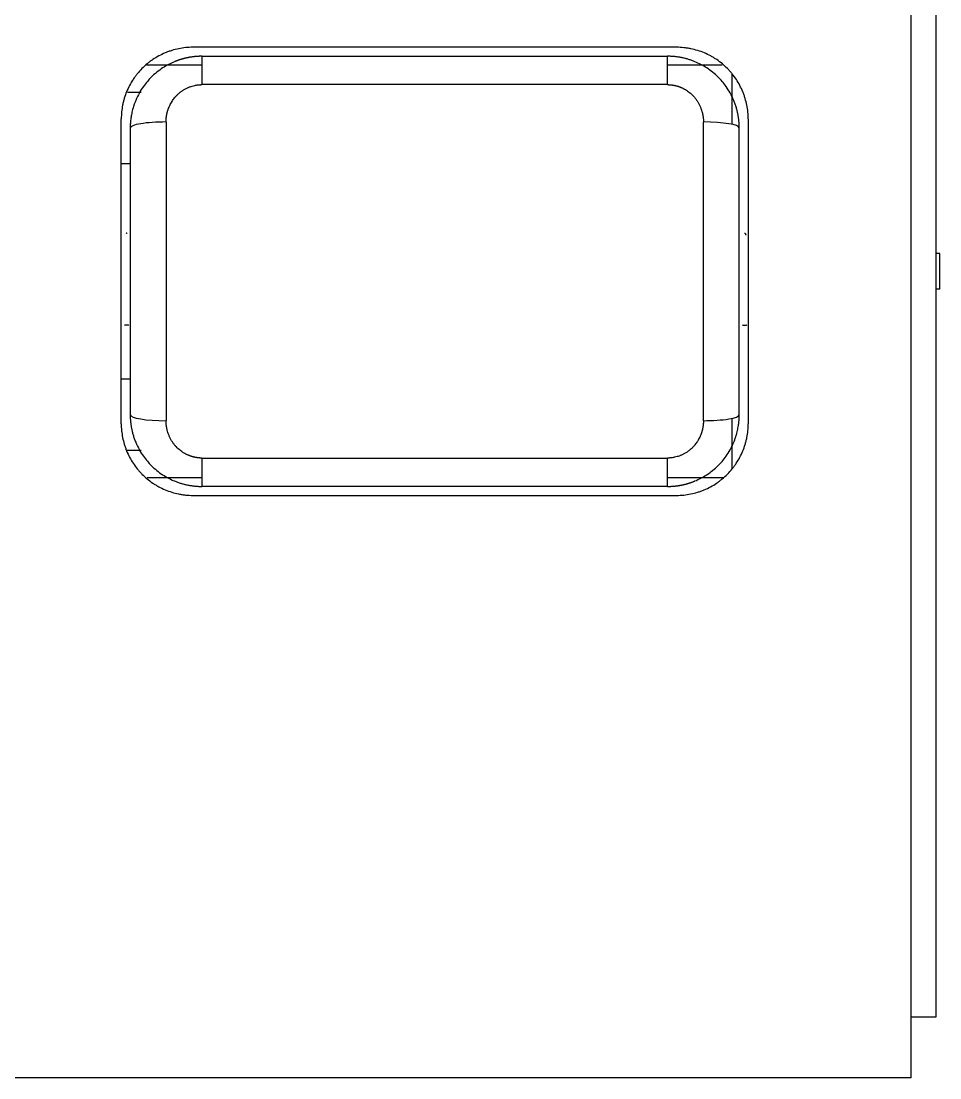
# Model space of a CAD drawing. Header units: millimetres. Extents: x -33000 to 294000, y 0 to 42408.
# Drawn here: x 57486.71 to 57512.35, y 15307.1 to 15336.59 of the extents above; entities that cross this region are included whole.
import ezdxf

# ---------------------------------------------------------------- set-up
doc = ezdxf.new("R2010")
doc.units = ezdxf.units.MM
doc.header["$LTSCALE"] = 50
doc.layers.add('arch', color=8, linetype='Continuous')

msp = doc.modelspace()

# ---------------------------------------------------------------- linework, layer by layer
at = {"layer": 'arch'}
for p, q in [((57511.55, 15307.105), (57511.55, 15352.105)), ((57512.25, 15308.805), (57512.25, 15350.405)), ((57505, 15335.855), (57491.5, 15335.855)), ((57491.75, 15335.605), (57504.75, 15335.605)), ((57491.75, 15335.605), (57491.75, 15334.813)), ((57504.75, 15334.813), (57504.75, 15335.605)), ((57491.75, 15335.355), (57490.202, 15335.355)), ((57506.277, 15335.355), (57504.75, 15335.355)), ((57506.55, 15333.705), (57506.55, 15335.119)), ((57489.676, 15334.605), (57490.059, 15334.605)), ((57504.75, 15334.813), (57491.75, 15334.813)), ((57489.5, 15325.355), (57489.5, 15333.855)), ((57490.75, 15333.771), (57490.75, 15329.605)), ((57505.75, 15329.605), (57505.75, 15333.771)), ((57507, 15333.855), (57507, 15325.355)), ((57489.75, 15333.605), (57489.75, 15325.605)), ((57506.75, 15325.605), (57506.75, 15333.605)), ((57489.75, 15332.605), (57489.5, 15332.605)), ((57512.35, 15330.105), (57512.25, 15330.105)), ((57512.35, 15329.105), (57512.35, 15330.105)), ((57490.75, 15329.605), (57490.75, 15325.438)), ((57505.75, 15325.438), (57505.75, 15329.605)), ((57512.35, 15329.105), (57512.25, 15329.105)), ((57489.701, 15328.105), (57489.601, 15328.105)), ((57506.851, 15328.105), (57506.951, 15328.105)), ((57489.5, 15326.605), (57489.75, 15326.605)), ((57506.55, 15324.091), (57506.55, 15325.505)), ((57490.059, 15324.605), (57489.66, 15324.605)), ((57491.75, 15324.396), (57491.75, 15323.605)), ((57491.75, 15324.396), (57504.75, 15324.396)), ((57504.75, 15323.605), (57504.75, 15324.396)), ((57490.223, 15323.855), (57491.75, 15323.855)), ((57504.75, 15323.855), (57506.298, 15323.855)), ((57491.5, 15323.355), (57505, 15323.355)), ((57504.75, 15323.605), (57491.75, 15323.605)), ((57511.55, 15308.805), (57512.25, 15308.805)), ((57511.55, 15307.105), (57485.55, 15307.105))]:
    msp.add_line(p, q, dxfattribs=at)
for centre, major_axis, start_param, end_param in [((57490.75, 15333.605, 0), (1, 0), 1.570796, 3.141593), ((57505.75, 15333.605, 0), (1, 0), 0, 1.570796), ((57490.75, 15325.605, 0), (-1, 0), 0, 1.570796), ((57505.75, 15325.605, 0), (-1, 0), 1.570796, 3.141593)]:
    msp.add_ellipse(centre, major_axis=major_axis, ratio=0.166667, start_param=start_param, end_param=end_param, dxfattribs=at)
for points, knots in [([(57491.5, 15335.855, 0), (57491.433, 15335.855, 0), (57491.3, 15335.848, 0), (57491.105, 15335.819, 0), (57490.977, 15335.786, 0), (57490.882, 15335.757, 0), (57490.85, 15335.746, 0), (57490.787, 15335.724, 0), (57490.757, 15335.712, 0), (57490.605, 15335.648, 0), (57490.49, 15335.586, 0), (57490.354, 15335.494, 0), (57490.327, 15335.475, 0), (57490.274, 15335.435, 0), (57490.248, 15335.415, 0), (57490.172, 15335.352, 0), (57490.076, 15335.264, 0), (57489.99, 15335.167, 0), (57489.928, 15335.092, 0), (57489.908, 15335.066, 0), (57489.87, 15335.013, 0), (57489.851, 15334.987, 0), (57489.76, 15334.85, 0), (57489.7, 15334.736, 0), (57489.626, 15334.557, 0), (57489.604, 15334.496, 0), (57489.576, 15334.402, 0), (57489.568, 15334.371, 0), (57489.552, 15334.307, 0), (57489.545, 15334.275, 0), (57489.513, 15334.116, 0), (57489.5, 15333.986, 0), (57489.5, 15333.855, 0)], [0, 0, 0, 0, 0.0625, 0.125, 0.1875, 0.1875, 0.21875, 0.21875, 0.25, 0.25, 0.375, 0.375, 0.40625, 0.40625, 0.4375, 0.4375, 0.5, 0.5625, 0.5625, 0.59375, 0.59375, 0.625, 0.625, 0.75, 0.75, 0.8125, 0.8125, 0.84375, 0.84375, 0.875, 0.875, 1, 1, 1, 1]), ([(57507, 15333.855, 0), (57507, 15333.986, 0), (57506.987, 15334.115, 0), (57506.95, 15334.305, 0), (57506.934, 15334.368, 0), (57506.906, 15334.462, 0), (57506.896, 15334.493, 0), (57506.874, 15334.554, 0), (57506.862, 15334.585, 0), (57506.8, 15334.735, 0), (57506.74, 15334.849, 0), (57506.633, 15335.011, 0), (57506.594, 15335.064, 0), (57506.532, 15335.14, 0), (57506.511, 15335.165, 0), (57506.467, 15335.214, 0), (57506.445, 15335.238, 0), (57506.331, 15335.353, 0), (57506.231, 15335.437, 0), (57506.095, 15335.529, 0), (57506.067, 15335.546, 0), (57506.025, 15335.572, 0), (57506.011, 15335.581, 0), (57505.982, 15335.597, 0), (57505.91, 15335.637, 0), (57505.777, 15335.701, 0), (57505.591, 15335.769, 0), (57505.463, 15335.801, 0), (57505.365, 15335.821, 0), (57505.332, 15335.827, 0), (57505.266, 15335.837, 0), (57505.233, 15335.841, 0), (57505.134, 15335.851, 0), (57505.067, 15335.855, 0), (57505, 15335.855, 0)], [0, 0, 0, 0, 0.125, 0.125, 0.1875, 0.1875, 0.21875, 0.21875, 0.25, 0.25, 0.375, 0.375, 0.4375, 0.4375, 0.46875, 0.46875, 0.5, 0.5, 0.625, 0.625, 0.65625, 0.65625, 0.671875, 0.671875, 0.6875, 0.75, 0.8125, 0.875, 0.875, 0.90625, 0.90625, 0.9375, 0.9375, 1, 1, 1, 1]), ([(57491.75, 15335.605, 0), (57491.743, 15335.605, 0), (57491.728, 15335.605, 0), (57491.706, 15335.604, 0), (57491.684, 15335.604, 0), (57491.663, 15335.603, 0), (57491.641, 15335.602, 0), (57491.619, 15335.6, 0), (57491.597, 15335.599, 0), (57491.575, 15335.597, 0), (57491.553, 15335.595, 0), (57491.531, 15335.593, 0), (57491.509, 15335.59, 0), (57491.487, 15335.587, 0), (57491.465, 15335.584, 0), (57491.442, 15335.581, 0), (57491.42, 15335.577, 0), (57491.398, 15335.574, 0), (57491.376, 15335.569, 0), (57491.354, 15335.565, 0), (57491.333, 15335.561, 0), (57491.311, 15335.556, 0), (57491.289, 15335.551, 0), (57491.267, 15335.545, 0), (57491.245, 15335.54, 0), (57491.223, 15335.534, 0), (57491.201, 15335.528, 0), (57491.18, 15335.522, 0), (57491.158, 15335.515, 0), (57491.136, 15335.508, 0), (57491.115, 15335.501, 0), (57491.093, 15335.494, 0), (57491.071, 15335.486, 0), (57491.05, 15335.478, 0), (57491.029, 15335.47, 0), (57491.007, 15335.462, 0), (57490.937, 15335.433, 0), (57490.816, 15335.377, 0), (57490.651, 15335.279, 0), (57490.489, 15335.161, 0), (57490.348, 15335.035, 0), (57490.223, 15334.9, 0), (57490.11, 15334.755, 0), (57489.998, 15334.578, 0), (57489.92, 15334.417, 0), (57489.869, 15334.287, 0), (57489.841, 15334.204, 0), (57489.818, 15334.125, 0), (57489.8, 15334.049, 0), (57489.785, 15333.977, 0), (57489.773, 15333.91, 0), (57489.765, 15333.848, 0), (57489.758, 15333.79, 0), (57489.754, 15333.737, 0), (57489.752, 15333.688, 0), (57489.75, 15333.645, 0), (57489.75, 15333.617, 0), (57489.75, 15333.605, 0)], [0, 0, 0, 0, 0.006932, 0.013875, 0.020831, 0.027798, 0.034777, 0.041768, 0.04877, 0.055783, 0.062807, 0.069842, 0.076888, 0.083945, 0.091012, 0.098089, 0.105177, 0.112275, 0.119383, 0.126501, 0.13363, 0.140769, 0.147918, 0.155077, 0.162247, 0.169427, 0.176618, 0.183819, 0.19103, 0.198251, 0.205483, 0.212725, 0.219977, 0.22724, 0.234513, 0.241796, 0.24909, 0.307244, 0.368214, 0.431986, 0.498548, 0.548707, 0.607158, 0.67388, 0.748859, 0.778439, 0.806439, 0.832863, 0.857715, 0.880996, 0.902709, 0.922854, 0.941429, 0.958431, 0.973861, 0.987717, 1, 1, 1, 1]), ([(57506.75, 15333.605, 0), (57506.75, 15333.612, 0), (57506.75, 15333.628, 0), (57506.75, 15333.652, 0), (57506.749, 15333.678, 0), (57506.748, 15333.706, 0), (57506.746, 15333.736, 0), (57506.744, 15333.767, 0), (57506.741, 15333.8, 0), (57506.737, 15333.835, 0), (57506.732, 15333.871, 0), (57506.727, 15333.909, 0), (57506.72, 15333.949, 0), (57506.713, 15333.99, 0), (57506.704, 15334.033, 0), (57506.694, 15334.077, 0), (57506.682, 15334.123, 0), (57506.669, 15334.17, 0), (57506.654, 15334.219, 0), (57506.637, 15334.268, 0), (57506.618, 15334.319, 0), (57506.576, 15334.426, 0), (57506.502, 15334.577, 0), (57506.39, 15334.755, 0), (57506.277, 15334.9, 0), (57506.153, 15335.034, 0), (57506.012, 15335.161, 0), (57505.849, 15335.279, 0), (57505.683, 15335.377, 0), (57505.556, 15335.436, 0), (57505.47, 15335.471, 0), (57505.426, 15335.487, 0), (57505.382, 15335.503, 0), (57505.337, 15335.517, 0), (57505.292, 15335.53, 0), (57505.247, 15335.542, 0), (57505.202, 15335.553, 0), (57505.157, 15335.563, 0), (57505.112, 15335.572, 0), (57505.067, 15335.58, 0), (57505.021, 15335.586, 0), (57504.976, 15335.592, 0), (57504.931, 15335.597, 0), (57504.885, 15335.6, 0), (57504.84, 15335.603, 0), (57504.795, 15335.604, 0), (57504.765, 15335.605, 0), (57504.75, 15335.605, 0)], [0, 0, 0, 0, 0.007192, 0.014948, 0.023266, 0.032147, 0.041592, 0.051599, 0.062169, 0.073302, 0.084996, 0.097253, 0.11007, 0.123449, 0.137389, 0.15189, 0.166954, 0.182581, 0.198771, 0.215525, 0.232845, 0.25073, 0.325803, 0.392595, 0.451091, 0.501269, 0.567911, 0.631764, 0.692815, 0.75105, 0.766045, 0.780996, 0.795903, 0.810767, 0.825588, 0.840366, 0.855099, 0.86979, 0.884437, 0.899041, 0.913602, 0.928119, 0.942591, 0.957016, 0.971393, 0.985722, 1, 1, 1, 1]), ([(57490.75, 15333.771, 0), (57490.75, 15333.777, 0), (57490.75, 15333.788, 0), (57490.751, 15333.805, 0), (57490.751, 15333.822, 0), (57490.752, 15333.839, 0), (57490.753, 15333.856, 0), (57490.755, 15333.873, 0), (57490.757, 15333.89, 0), (57490.759, 15333.906, 0), (57490.761, 15333.923, 0), (57490.763, 15333.94, 0), (57490.766, 15333.957, 0), (57490.769, 15333.973, 0), (57490.773, 15333.99, 0), (57490.776, 15334.006, 0), (57490.78, 15334.023, 0), (57490.784, 15334.039, 0), (57490.788, 15334.056, 0), (57490.793, 15334.072, 0), (57490.798, 15334.088, 0), (57490.803, 15334.104, 0), (57490.808, 15334.12, 0), (57490.814, 15334.136, 0), (57490.82, 15334.152, 0), (57490.832, 15334.183, 0), (57490.861, 15334.25, 0), (57490.912, 15334.344, 0), (57490.977, 15334.435, 0), (57491.039, 15334.506, 0), (57491.097, 15334.561, 0), (57491.159, 15334.612, 0), (57491.224, 15334.658, 0), (57491.293, 15334.698, 0), (57491.349, 15334.724, 0), (57491.394, 15334.743, 0), (57491.433, 15334.758, 0), (57491.488, 15334.776, 0), (57491.545, 15334.791, 0), (57491.597, 15334.801, 0), (57491.638, 15334.806, 0), (57491.673, 15334.81, 0), (57491.703, 15334.812, 0), (57491.728, 15334.813, 0), (57491.743, 15334.813, 0), (57491.75, 15334.813, 0)], [0, 0, 0, 0, 0.010626, 0.021255, 0.031886, 0.042518, 0.053151, 0.063784, 0.074417, 0.085049, 0.09568, 0.106308, 0.116934, 0.127556, 0.138176, 0.148793, 0.159407, 0.170017, 0.180623, 0.191226, 0.201825, 0.212421, 0.223012, 0.233599, 0.244181, 0.254759, 0.2963, 0.38126, 0.455852, 0.506627, 0.556602, 0.606403, 0.656029, 0.705482, 0.754773, 0.77086, 0.796723, 0.832332, 0.877664, 0.906144, 0.931386, 0.953391, 0.972161, 0.987697, 1, 1, 1, 1]), ([(57504.75, 15334.813, 0), (57504.755, 15334.813, 0), (57504.765, 15334.813, 0), (57504.78, 15334.812, 0), (57504.796, 15334.812, 0), (57504.811, 15334.811, 0), (57504.826, 15334.81, 0), (57504.841, 15334.809, 0), (57504.856, 15334.807, 0), (57504.872, 15334.805, 0), (57504.887, 15334.803, 0), (57504.902, 15334.801, 0), (57504.917, 15334.798, 0), (57504.932, 15334.795, 0), (57504.947, 15334.792, 0), (57504.961, 15334.789, 0), (57504.976, 15334.785, 0), (57504.991, 15334.782, 0), (57505.006, 15334.778, 0), (57505.02, 15334.773, 0), (57505.035, 15334.769, 0), (57505.05, 15334.764, 0), (57505.064, 15334.759, 0), (57505.078, 15334.754, 0), (57505.093, 15334.749, 0), (57505.107, 15334.743, 0), (57505.121, 15334.737, 0), (57505.138, 15334.73, 0), (57505.164, 15334.718, 0), (57505.202, 15334.7, 0), (57505.252, 15334.672, 0), (57505.325, 15334.625, 0), (57505.396, 15334.568, 0), (57505.463, 15334.503, 0), (57505.514, 15334.446, 0), (57505.562, 15334.381, 0), (57505.605, 15334.313, 0), (57505.643, 15334.242, 0), (57505.669, 15334.181, 0), (57505.691, 15334.123, 0), (57505.712, 15334.058, 0), (57505.729, 15333.986, 0), (57505.74, 15333.919, 0), (57505.746, 15333.869, 0), (57505.749, 15333.829, 0), (57505.75, 15333.797, 0), (57505.75, 15333.779, 0), (57505.75, 15333.771, 0)], [0, 0, 0, 0, 0.009412, 0.018826, 0.028242, 0.03766, 0.04708, 0.056502, 0.065925, 0.075349, 0.084775, 0.094202, 0.10363, 0.113059, 0.122489, 0.131921, 0.141355, 0.150792, 0.16023, 0.169671, 0.179115, 0.188562, 0.198012, 0.207465, 0.216922, 0.226383, 0.235847, 0.245315, 0.261881, 0.28798, 0.32366, 0.368993, 0.449179, 0.493371, 0.543482, 0.59375, 0.644161, 0.694696, 0.745334, 0.769368, 0.811762, 0.872582, 0.909215, 0.940289, 0.965782, 0.985685, 1, 1, 1, 1]), ([(57489.665, 15330.66, 0), (57489.66, 15330.667, 0), (57489.656, 15330.671, 0), (57489.647, 15330.672, 0), (57489.642, 15330.668, 0), (57489.637, 15330.66, 0), (57489.637, 15330.66, 0), (57489.636, 15330.659, 0)], [0, 0, 0, 0, 0.471666, 0.471666, 0.977742, 0.977742, 1, 1, 1, 1]), ([(57506.898, 15330.671, 0), (57506.903, 15330.673, 0), (57506.908, 15330.67, 0), (57506.918, 15330.657, 0), (57506.923, 15330.646, 0), (57506.929, 15330.628, 0), (57506.93, 15330.623, 0), (57506.932, 15330.619, 0), (57506.932, 15330.619, 0), (57506.932, 15330.618, 0)], [0, 0, 0, 0, 0.441305, 0.441305, 0.88261, 0.88261, 0.992936, 0.992936, 1, 1, 1, 1]), ([(57489.75, 15325.605, 0), (57489.75, 15325.597, 0), (57489.75, 15325.581, 0), (57489.751, 15325.557, 0), (57489.751, 15325.531, 0), (57489.753, 15325.503, 0), (57489.754, 15325.474, 0), (57489.757, 15325.442, 0), (57489.76, 15325.409, 0), (57489.763, 15325.375, 0), (57489.768, 15325.338, 0), (57489.773, 15325.3, 0), (57489.78, 15325.261, 0), (57489.787, 15325.219, 0), (57489.796, 15325.176, 0), (57489.806, 15325.132, 0), (57489.818, 15325.086, 0), (57489.831, 15325.039, 0), (57489.846, 15324.991, 0), (57489.863, 15324.941, 0), (57489.882, 15324.89, 0), (57489.925, 15324.783, 0), (57489.998, 15324.632, 0), (57490.11, 15324.455, 0), (57490.223, 15324.31, 0), (57490.348, 15324.175, 0), (57490.488, 15324.048, 0), (57490.651, 15323.93, 0), (57490.817, 15323.832, 0), (57490.944, 15323.773, 0), (57491.03, 15323.738, 0), (57491.074, 15323.722, 0), (57491.119, 15323.707, 0), (57491.163, 15323.692, 0), (57491.208, 15323.679, 0), (57491.253, 15323.667, 0), (57491.298, 15323.656, 0), (57491.343, 15323.646, 0), (57491.388, 15323.637, 0), (57491.434, 15323.63, 0), (57491.479, 15323.623, 0), (57491.524, 15323.617, 0), (57491.57, 15323.613, 0), (57491.615, 15323.609, 0), (57491.66, 15323.607, 0), (57491.705, 15323.605, 0), (57491.735, 15323.605, 0), (57491.75, 15323.605, 0)], [0, 0, 0, 0, 0.007192, 0.014948, 0.023266, 0.032147, 0.041592, 0.051599, 0.062169, 0.073302, 0.084996, 0.097253, 0.11007, 0.123449, 0.137389, 0.15189, 0.166954, 0.182581, 0.198771, 0.215525, 0.232845, 0.25073, 0.325803, 0.392595, 0.451091, 0.501269, 0.567911, 0.631764, 0.692815, 0.75105, 0.766045, 0.780996, 0.795903, 0.810767, 0.825588, 0.840366, 0.855099, 0.86979, 0.884437, 0.899041, 0.913602, 0.928119, 0.942591, 0.957016, 0.971393, 0.985722, 1, 1, 1, 1]), ([(57491.75, 15324.396, 0), (57491.745, 15324.396, 0), (57491.735, 15324.396, 0), (57491.72, 15324.397, 0), (57491.704, 15324.397, 0), (57491.689, 15324.398, 0), (57491.674, 15324.399, 0), (57491.659, 15324.401, 0), (57491.644, 15324.402, 0), (57491.629, 15324.404, 0), (57491.613, 15324.406, 0), (57491.598, 15324.409, 0), (57491.583, 15324.411, 0), (57491.568, 15324.414, 0), (57491.553, 15324.417, 0), (57491.539, 15324.42, 0), (57491.524, 15324.424, 0), (57491.509, 15324.428, 0), (57491.494, 15324.432, 0), (57491.48, 15324.436, 0), (57491.465, 15324.44, 0), (57491.451, 15324.445, 0), (57491.436, 15324.45, 0), (57491.422, 15324.455, 0), (57491.408, 15324.46, 0), (57491.393, 15324.466, 0), (57491.379, 15324.472, 0), (57491.362, 15324.479, 0), (57491.336, 15324.491, 0), (57491.299, 15324.51, 0), (57491.248, 15324.537, 0), (57491.176, 15324.584, 0), (57491.104, 15324.641, 0), (57491.037, 15324.706, 0), (57490.986, 15324.764, 0), (57490.938, 15324.828, 0), (57490.895, 15324.896, 0), (57490.857, 15324.967, 0), (57490.831, 15325.028, 0), (57490.809, 15325.087, 0), (57490.788, 15325.151, 0), (57490.771, 15325.223, 0), (57490.76, 15325.291, 0), (57490.754, 15325.34, 0), (57490.751, 15325.38, 0), (57490.75, 15325.412, 0), (57490.75, 15325.43, 0), (57490.75, 15325.438, 0)], [0, 0, 0, 0, 0.009412, 0.018826, 0.028242, 0.03766, 0.04708, 0.056502, 0.065925, 0.075349, 0.084775, 0.094202, 0.10363, 0.113059, 0.122489, 0.131921, 0.141355, 0.150792, 0.16023, 0.169671, 0.179115, 0.188562, 0.198012, 0.207465, 0.216922, 0.226383, 0.235847, 0.245315, 0.261881, 0.28798, 0.32366, 0.368993, 0.449179, 0.493371, 0.543482, 0.59375, 0.644161, 0.694696, 0.745334, 0.769368, 0.811762, 0.872582, 0.909215, 0.940289, 0.965782, 0.985685, 1, 1, 1, 1]), ([(57504.75, 15323.605, 0), (57504.757, 15323.605, 0), (57504.772, 15323.605, 0), (57504.794, 15323.605, 0), (57504.816, 15323.606, 0), (57504.838, 15323.607, 0), (57504.859, 15323.608, 0), (57504.881, 15323.609, 0), (57504.903, 15323.61, 0), (57504.925, 15323.612, 0), (57504.947, 15323.614, 0), (57504.969, 15323.617, 0), (57504.991, 15323.619, 0), (57505.014, 15323.622, 0), (57505.036, 15323.625, 0), (57505.058, 15323.628, 0), (57505.08, 15323.632, 0), (57505.102, 15323.636, 0), (57505.124, 15323.64, 0), (57505.146, 15323.644, 0), (57505.168, 15323.649, 0), (57505.19, 15323.653, 0), (57505.211, 15323.659, 0), (57505.233, 15323.664, 0), (57505.255, 15323.669, 0), (57505.277, 15323.675, 0), (57505.299, 15323.681, 0), (57505.321, 15323.688, 0), (57505.342, 15323.694, 0), (57505.364, 15323.701, 0), (57505.386, 15323.708, 0), (57505.407, 15323.716, 0), (57505.429, 15323.723, 0), (57505.45, 15323.731, 0), (57505.471, 15323.739, 0), (57505.493, 15323.748, 0), (57505.563, 15323.776, 0), (57505.684, 15323.833, 0), (57505.849, 15323.93, 0), (57506.011, 15324.048, 0), (57506.152, 15324.174, 0), (57506.277, 15324.309, 0), (57506.39, 15324.454, 0), (57506.502, 15324.631, 0), (57506.58, 15324.793, 0), (57506.631, 15324.922, 0), (57506.659, 15325.005, 0), (57506.682, 15325.085, 0), (57506.701, 15325.16, 0), (57506.715, 15325.232, 0), (57506.727, 15325.299, 0), (57506.736, 15325.362, 0), (57506.742, 15325.42, 0), (57506.746, 15325.473, 0), (57506.748, 15325.521, 0), (57506.75, 15325.564, 0), (57506.75, 15325.592, 0), (57506.75, 15325.605, 0)], [0, 0, 0, 0, 0.006932, 0.013875, 0.020831, 0.027798, 0.034777, 0.041768, 0.04877, 0.055783, 0.062807, 0.069842, 0.076888, 0.083945, 0.091012, 0.098089, 0.105177, 0.112275, 0.119383, 0.126501, 0.13363, 0.140769, 0.147918, 0.155077, 0.162247, 0.169427, 0.176618, 0.183819, 0.19103, 0.198251, 0.205483, 0.212725, 0.219977, 0.22724, 0.234513, 0.241796, 0.24909, 0.307244, 0.368214, 0.431986, 0.498548, 0.548707, 0.607158, 0.67388, 0.748859, 0.778439, 0.806439, 0.832863, 0.857715, 0.880996, 0.902709, 0.922854, 0.941429, 0.958431, 0.973861, 0.987717, 1, 1, 1, 1]), ([(57505.75, 15325.438, 0), (57505.75, 15325.432, 0), (57505.75, 15325.421, 0), (57505.75, 15325.404, 0), (57505.749, 15325.387, 0), (57505.748, 15325.37, 0), (57505.747, 15325.353, 0), (57505.745, 15325.336, 0), (57505.744, 15325.32, 0), (57505.742, 15325.303, 0), (57505.739, 15325.286, 0), (57505.737, 15325.269, 0), (57505.734, 15325.253, 0), (57505.731, 15325.236, 0), (57505.728, 15325.219, 0), (57505.724, 15325.203, 0), (57505.72, 15325.186, 0), (57505.716, 15325.17, 0), (57505.712, 15325.154, 0), (57505.707, 15325.137, 0), (57505.702, 15325.121, 0), (57505.697, 15325.105, 0), (57505.692, 15325.089, 0), (57505.686, 15325.073, 0), (57505.68, 15325.057, 0), (57505.668, 15325.026, 0), (57505.639, 15324.959, 0), (57505.588, 15324.865, 0), (57505.523, 15324.774, 0), (57505.461, 15324.704, 0), (57505.403, 15324.648, 0), (57505.341, 15324.597, 0), (57505.276, 15324.551, 0), (57505.207, 15324.511, 0), (57505.151, 15324.485, 0), (57505.106, 15324.466, 0), (57505.067, 15324.451, 0), (57505.012, 15324.433, 0), (57504.955, 15324.419, 0), (57504.903, 15324.409, 0), (57504.862, 15324.403, 0), (57504.827, 15324.399, 0), (57504.797, 15324.397, 0), (57504.772, 15324.396, 0), (57504.757, 15324.396, 0), (57504.75, 15324.396, 0)], [0, 0, 0, 0, 0.010626, 0.021255, 0.031886, 0.042518, 0.053151, 0.063784, 0.074417, 0.085049, 0.09568, 0.106308, 0.116934, 0.127556, 0.138176, 0.148793, 0.159407, 0.170017, 0.180623, 0.191226, 0.201825, 0.212421, 0.223012, 0.233599, 0.244181, 0.254759, 0.2963, 0.38126, 0.455852, 0.506627, 0.556602, 0.606403, 0.656029, 0.705482, 0.754773, 0.77086, 0.796723, 0.832332, 0.877664, 0.906144, 0.931386, 0.953391, 0.972161, 0.987697, 1, 1, 1, 1]), ([(57489.5, 15325.355, 0), (57489.5, 15325.223, 0), (57489.513, 15325.094, 0), (57489.55, 15324.904, 0), (57489.566, 15324.841, 0), (57489.594, 15324.748, 0), (57489.604, 15324.717, 0), (57489.626, 15324.655, 0), (57489.638, 15324.625, 0), (57489.7, 15324.474, 0), (57489.76, 15324.36, 0), (57489.867, 15324.198, 0), (57489.906, 15324.145, 0), (57489.968, 15324.069, 0), (57489.989, 15324.044, 0), (57490.033, 15323.995, 0), (57490.055, 15323.972, 0), (57490.169, 15323.856, 0), (57490.269, 15323.773, 0), (57490.405, 15323.681, 0), (57490.433, 15323.663, 0), (57490.475, 15323.637, 0), (57490.489, 15323.629, 0), (57490.518, 15323.612, 0), (57490.59, 15323.572, 0), (57490.724, 15323.508, 0), (57490.909, 15323.441, 0), (57491.037, 15323.408, 0), (57491.135, 15323.388, 0), (57491.168, 15323.382, 0), (57491.234, 15323.372, 0), (57491.267, 15323.368, 0), (57491.366, 15323.358, 0), (57491.433, 15323.355, 0), (57491.5, 15323.355, 0)], [0, 0, 0, 0, 0.125, 0.125, 0.1875, 0.1875, 0.21875, 0.21875, 0.25, 0.25, 0.375, 0.375, 0.4375, 0.4375, 0.46875, 0.46875, 0.5, 0.5, 0.625, 0.625, 0.65625, 0.65625, 0.671875, 0.671875, 0.6875, 0.75, 0.8125, 0.875, 0.875, 0.90625, 0.90625, 0.9375, 0.9375, 1, 1, 1, 1]), ([(57505, 15323.355, 0), (57505.067, 15323.355, 0), (57505.2, 15323.361, 0), (57505.395, 15323.391, 0), (57505.523, 15323.423, 0), (57505.619, 15323.452, 0), (57505.65, 15323.463, 0), (57505.713, 15323.486, 0), (57505.743, 15323.498, 0), (57505.895, 15323.561, 0), (57506.01, 15323.624, 0), (57506.146, 15323.715, 0), (57506.173, 15323.735, 0), (57506.226, 15323.774, 0), (57506.252, 15323.795, 0), (57506.328, 15323.857, 0), (57506.424, 15323.945, 0), (57506.51, 15324.042, 0), (57506.572, 15324.118, 0), (57506.592, 15324.143, 0), (57506.63, 15324.196, 0), (57506.649, 15324.223, 0), (57506.74, 15324.359, 0), (57506.8, 15324.473, 0), (57506.874, 15324.653, 0), (57506.896, 15324.714, 0), (57506.924, 15324.807, 0), (57506.933, 15324.838, 0), (57506.948, 15324.902, 0), (57506.956, 15324.934, 0), (57506.987, 15325.094, 0), (57507, 15325.223, 0), (57507, 15325.355, 0)], [0, 0, 0, 0, 0.0625, 0.125, 0.1875, 0.1875, 0.21875, 0.21875, 0.25, 0.25, 0.375, 0.375, 0.40625, 0.40625, 0.4375, 0.4375, 0.5, 0.5625, 0.5625, 0.59375, 0.59375, 0.625, 0.625, 0.75, 0.75, 0.8125, 0.8125, 0.84375, 0.84375, 0.875, 0.875, 1, 1, 1, 1])]:
    msp.add_open_spline(points, degree=3, knots=knots, dxfattribs=at)
for points in [[(57489.601, 15328.105, 0), (57489.597, 15328.105, 0), (57489.594, 15328.108, 0), (57489.59, 15328.114, 0)], [(57489.701, 15328.105, 0), (57489.704, 15328.105, 0), (57489.708, 15328.108, 0), (57489.712, 15328.114, 0)], [(57506.851, 15328.105, 0), (57506.848, 15328.105, 0), (57506.844, 15328.108, 0), (57506.841, 15328.114, 0)], [(57506.951, 15328.105, 0), (57506.955, 15328.105, 0), (57506.959, 15328.108, 0), (57506.962, 15328.114, 0)]]:
    msp.add_open_spline(points, degree=3, dxfattribs=at)

doc.saveas('drawing.dxf')
